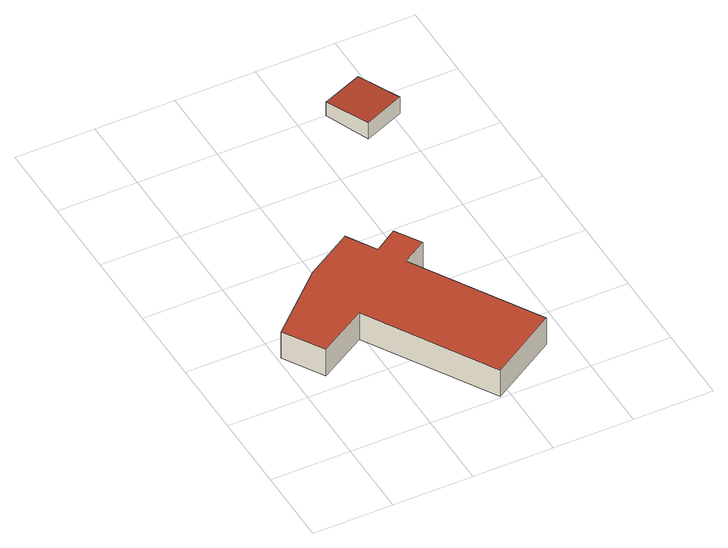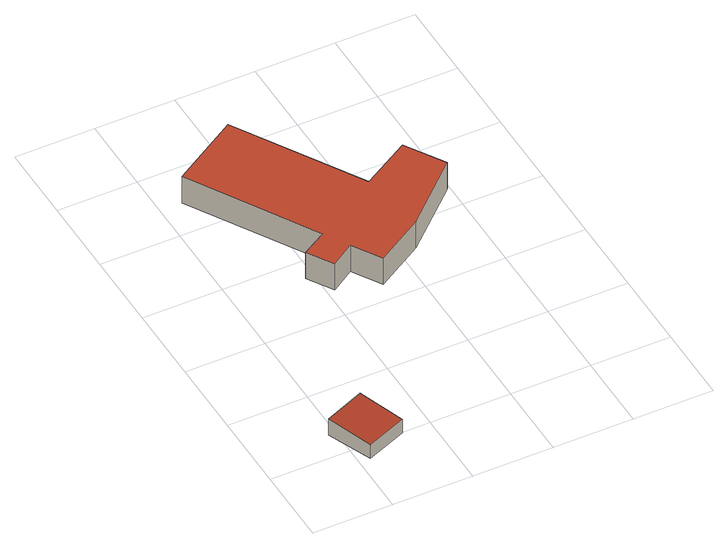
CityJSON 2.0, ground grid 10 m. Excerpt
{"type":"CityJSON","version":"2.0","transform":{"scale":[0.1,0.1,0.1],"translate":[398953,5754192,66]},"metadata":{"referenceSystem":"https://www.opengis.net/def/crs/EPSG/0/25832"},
"CityObjects":{
"building1":{"type":"Building","attributes":{"Gemeindeschluessel":"05515000","Geometrietyp2DReferenz":"3000","function":"31001_1000","roofType":"1000","measuredHeight":3.88},"address":[{"country":"Germany","locality":"Münster","thoroughfareNumber":"58","thoroughfareName":"Oberort"}],"geometry":[{"type":"Solid","lod":"2","boundaries":[[[[0,1,2,3]],[[4,5,1,0]],[[6,7,5,4]],[[8,9,7,6]],[[10,11,9,8]],[[12,13,11,10]],[[14,15,13,12]],[[16,17,15,14]],[[18,19,17,16]],[[20,21,19,18]],[[3,2,21,20]],[[18,16,14,12,10,8,6,4,0,3,20]],[[1,5,7,9,11,13,15,17,19,21,2]]]],"semantics":{"surfaces":[{"type":"WallSurface"},{"type":"RoofSurface"},{"type":"GroundSurface"}],"values":[[0,0,0,0,0,0,0,0,0,0,0,1,2]]}}]},
"building2":{"type":"Building","attributes":{"Gemeindeschluessel":"05515000","Geometrietyp2DReferenz":"3000","function":"31001_2460","roofType":"2100","measuredHeight":2.31},"geometry":[{"type":"Solid","lod":"2","boundaries":[[[[22,23,24,25]],[[26,27,23,22]],[[28,29,27,26]],[[25,24,29,28]],[[26,22,25,28]],[[23,27,29,24]]]],"semantics":{"surfaces":[{"type":"WallSurface"},{"type":"RoofSurface"},{"type":"GroundSurface"}],"values":[[0,0,0,0,1,2]]}}]}
},
"vertices":[
[34,121,48],[34,121,9],[95,157,9],[95,157,48],[4,170,48],[4,170,9],[80,240,48],[80,240,9],[140,276,48],[140,276,9],[162,240,48],[162,240,9],[191,259,48],[191,259,9],[211,227,48],[211,227,9],[180,209,48],[180,209,9],[273,53,48],[273,53,9],[188,1,48],[188,1,9],
[309,465,32],[309,465,8],[286,521,8],[286,521,28],[258,444,32],[258,444,8],[235,500,28],[235,500,8]
]}
